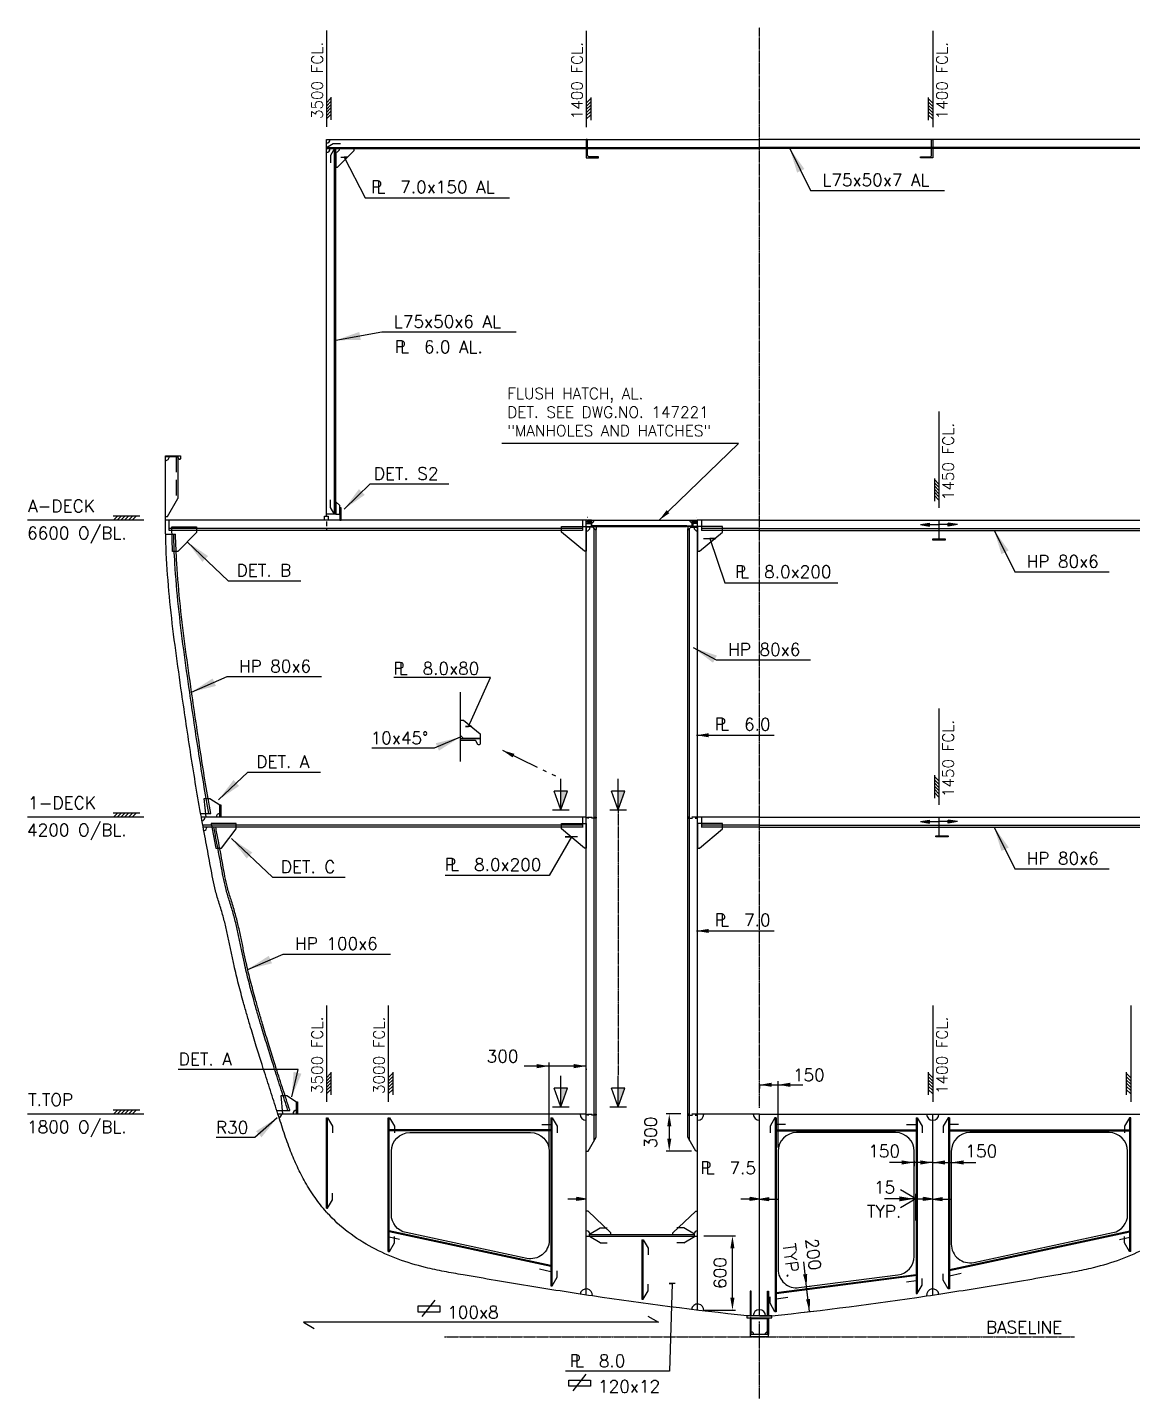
# Model space of a CAD drawing. Extents: x 53504 to 219407, y 25397 to 156081.
# Drawn here: x 168205 to 177136, y 116131 to 127214 of the extents above; entities that cross this region are included whole.
import ezdxf

# ---------------------------------------------------------------- set-up
doc = ezdxf.new("R2010")
doc.units = 0
doc.header["$LTSCALE"] = 250
for name, pattern in [('DASHED', [0.75, 0.5, -0.25]), ('PHANTOM', [2.1, 1.25, -0.2, 0.125, -0.2, 0.125, -0.2]), ('STP-035', [0.24, 0.15, -0.09])]:
    doc.linetypes.add(name, pattern=pattern)
doc.layers.get('0').update_dxf_attribs({"linetype": 'CONTINUOUS'})
doc.layers.get('DEFPOINTS').update_dxf_attribs({"linetype": 'CONTINUOUS'})
for name, color, linetype in [('S0CO1', 1, 'CONTINUOUS'), ('S0CO2', 2, 'CONTINUOUS'), ('S0CO5', 4, 'CONTINUOUS'), ('S0DA1', 1, 'DASHED'), ('S0DA2', 2, 'DASHED'), ('S0DIM', 2, 'CONTINUOUS'), ('S0PH1', 1, 'PHANTOM'), ('S0PH2', 2, 'PHANTOM'), ('S0TX2', 2, 'CONTINUOUS')]:
    doc.layers.add(name, color=color, linetype=linetype)
doc.styles.add('ROMANS', font='romans', dxfattribs={"height": 100})
doc.dimstyles.new('ORGINAL', dxfattribs={"dimscale": 100, "dimtxt": 1.8, "dimasz": 2, "dimexe": 0.5, "dimexo": 1, "dimgap": 0.5, "dimtad": 1, "dimdec": 0, "dimdsep": 46, "dimtxsty": 'ROMANS', "dimcen": 0, "dimclrd": 1, "dimclre": 1, "dimclrt": 2, "dimadec": 3, "dimazin": 2, "dimtfac": 1, "dimtdec": 0, "dimtmove": 0, "dimatfit": 3, "dimfxl": 1, "dimtvp": 100, "dimtolj": 1, "dimarcsym": 0})
doc.dimstyles.new('ROAR', dxfattribs={"dimscale": 0.4, "dimtxt": 150, "dimasz": 2.4, "dimexe": 100, "dimexo": 100, "dimgap": 400, "dimtad": 0, "dimdsep": 46, "dimtxsty": 'ROMANS', "dimblk1": 'PILB', "dimblk2": 'PILC', "dimsah": 1, "dimcen": 0, "dimclrd": 1, "dimclre": 1, "dimclrt": 2, "dimadec": 0, "dimazin": 0, "dimtfac": 1, "dimtmove": 2, "dimatfit": 3, "dimldrblk": 'PILB', "dimfxl": 100, "dimtvp": 100, "dimtolj": 1, "dimarcsym": 0})
doc.dimstyles.new('ROAR1', dxfattribs={"dimscale": 0.4, "dimtxt": 2, "dimasz": 2, "dimexe": 75, "dimexo": 75, "dimgap": 500, "dimtad": 0, "dimdsep": 46, "dimtxsty": 'ROMANS', "dimblk1": 'PILD', "dimblk2": 'PILC', "dimsah": 1, "dimcen": 0, "dimclrd": 1, "dimclre": 1, "dimclrt": 2, "dimadec": 0, "dimazin": 0, "dimtfac": 1, "dimtmove": 2, "dimatfit": 3, "dimldrblk": 'PILD', "dimfxl": 1, "dimtvp": 100, "dimtolj": 1, "dimarcsym": 0})
doc.dimstyles.get("Standard").update_dxf_attribs({"dimscale": 50, "dimtxt": 2, "dimasz": 2, "dimexe": 0.5, "dimexo": 1, "dimgap": 1, "dimtad": 1, "dimdsep": 46, "dimtxsty": 'ROMANS', "dimcen": 1.5, "dimclrd": 1, "dimclre": 1, "dimclrt": 2, "dimazin": 2, "dimtfac": 1, "dimtmove": 2, "dimatfit": 3, "dimfxl": 1, "dimtvp": 100, "dimtolj": 1, "dimarcsym": 0})

# ---------------------------------------------------------------- blocks, each defined once
blk = doc.blocks.new('ST10011')
at = {"layer": 'S0CO1'}
for p, q in [((4.24, 0.65), (-0.08, 0.65)), ((0, 0), (0.65, 0.65)), ((0.6, 0), (1.25, 0.65)), ((1.2, 0), (1.85, 0.65)), ((1.8, 0), (2.45, 0.65)), ((2.4, 0), (3.05, 0.65)), ((3, 0), (3.65, 0.65))]:
    blk.add_line(p, q, dxfattribs=at)
blk = doc.blocks.new('*X7')
at = {"color": 0}
for p, q in [((13410, 17177), (13450, 17217)), ((13439, 17177), (13479, 17217)), ((13467, 17177), (13507, 17217)), ((13495, 17177), (13535, 17217)), ((13523, 17177), (13563, 17217)), ((13552, 17177), (13592, 17217))]:
    blk.add_line(p, q, dxfattribs=at)
blk = doc.blocks.new('TYKK')
at = {"layer": 'S0CO1'}
for p, q in [((-2.04, 0.82), (2.04, 0.82)), ((-2.04, 0), (2.04, 0))]:
    blk.add_line(p, q, dxfattribs=at)
at = {"layer": 'S0CO1', "xscale": 0.0204, "yscale": 0.0204, "zscale": 0.0204}
blk.add_blockref('*X7', (-275.41, -350.41), dxfattribs=at)
blk = doc.blocks.new('LLL')
at = {"layer": 'S0PH2'}
for p, q in [((42, 113), (42, 431)), ((110, 301), (-27, 301)), ((42, 113), (-27, 301)), ((42, 113), (110, 301)), ((-44, 113), (127, 113))]:
    blk.add_line(p, q, dxfattribs=at)
blk.add_solid([(110, 301), (42, 113), (110, 301), (42, 301)], dxfattribs=at)
blk = doc.blocks.new('PLDIM2')
at = {"layer": 'S0TX2', "style": 'ROMANS'}
for s, p in [('P', (-19, 0)), ('L', (23, 0))]:
    blk.add_text(s, height=100, dxfattribs=at).set_placement(p)
blk.add_attdef('XX.X', (168, -1), '', height=100, dxfattribs=at)
blk = doc.blocks.new('*D153')
at = {"layer": 'DEFPOINTS', "color": 0, "transparency": 16777216}
for p in [(173536, 118431), (173392, 118131), (173621, 118131)]:
    blk.add_point(p, dxfattribs=at)
at = {"layer": 'S0CO1', "color": 1, "lineweight": -2, "transparency": 16777216}
for p, q in [((173486, 118431), (173367, 118431)), ((173392, 118331), (173392, 118231)), ((173571, 118131), (173367, 118131))]:
    blk.add_line(p, q, dxfattribs=at)
at = {"layer": 'S0CO1', "color": 1, "transparency": 16777216}
for points in [[(173376, 118331), (173409, 118331), (173392, 118431)], [(173376, 118231), (173409, 118231), (173392, 118131)]]:
    blk.add_solid(points, dxfattribs=at)
at = {"layer": 'S0CO1', "color": 2, "transparency": 16777216, "insert": (173242, 118281), "char_height": 100, "attachment_point": 5, "rotation": 90, "style": 'ROMANS'}
blk.add_mtext('\\A1;300', dxfattribs=at)
blk = doc.blocks.new('FLST-2')
at = {"layer": 'S0TX2', "color": 1}
for p, q in [((-256, 101), (-256, 151)), ((-256, 151), (-81, 151)), ((-222, 65), (-117, 198)), ((-81, 151), (-81, 101)), ((-81, 101), (-256, 101))]:
    blk.add_line(p, q, dxfattribs=at)
at = {"layer": 'S0TX2', "style": 'ROMANS'}
blk.add_attdef('FL.ST', (-20, 50), '', height=100, dxfattribs=at)
blk = doc.blocks.new('ST10005')
at = {"color": 1}
for p, q in [((0, 0), (2, 0.32)), ((0, 0), (2, -0.32)), ((0, 0), (4, 0)), ((2, 0.32), (2, -0.32))]:
    blk.add_line(p, q, dxfattribs=at)
blk.add_solid([(0, 0), (2, 0.32), (0, 0), (2, -0.32)], dxfattribs=at)
blk = doc.blocks.new('HP120')
at = {"color": 0}
blk.add_lwpolyline([(0, 7), (120, 7), (120, -16, -0.767327), (109, -19), (100, -3, 0.267949), (94, 0), (0, 0)], format="xyb", close=True, dxfattribs=at)
blk = doc.blocks.new('PILD')
at = {"color": 1, "linetype": 'ByBlock'}
blk.add_line((0, 0), (250, 0), dxfattribs=at)
blk.add_solid([(125, 21), (125, -21), (0, 0)], dxfattribs=at)
blk = doc.blocks.new('PILC')
at = {"color": 1, "linetype": 'ByBlock'}
blk.add_line((0, 0), (-250, 0), dxfattribs=at)
blk.add_solid([(-125, 21), (-125, -21), (0, 0)], dxfattribs=at)
blk = doc.blocks.new('*D146')
at = {"layer": 'DEFPOINTS', "color": 0, "transparency": 16777216}
for p in [(172721, 118825), (172421, 118818), (172421, 118131)]:
    blk.add_point(p, dxfattribs=at)
at = {"layer": 'S0DIM', "color": 1, "lineweight": -2, "transparency": 16777216}
for p, q in [((172421, 118161), (172421, 118848)), ((172421, 118818), (172420, 118818)), ((172721, 118818), (172421, 118818)), ((172721, 118795), (172721, 118788)), ((172722, 118818), (172723, 118818))]:
    blk.add_line(p, q, dxfattribs=at)
at = {"layer": 'S0DIM', "color": 1, "lineweight": -2, "transparency": 16777216, "xscale": 0.8, "yscale": 0.8, "zscale": 0.8}
blk.add_blockref('PILC', (172421, 118818), dxfattribs=at)
at = {"layer": 'S0DIM', "color": 1, "lineweight": -2, "transparency": 16777216, "xscale": 0.8, "yscale": 0.8, "zscale": 0.8, "rotation": 180}
blk.add_blockref('PILD', (172721, 118818), dxfattribs=at)
at = {"layer": 'S0DIM', "color": 2, "transparency": 16777216, "insert": (172045, 118898), "char_height": 100, "attachment_point": 5, "style": 'ROMANS'}
blk.add_mtext('\\A1;300', dxfattribs=at)
blk = doc.blocks.new('*D147')
at = {"layer": 'DEFPOINTS', "color": 0, "transparency": 16777216}
for p in [(174121, 118696), (174271, 118667), (174271, 118131)]:
    blk.add_point(p, dxfattribs=at)
at = {"layer": 'S0DIM', "color": 1, "lineweight": -2, "transparency": 16777216}
for p, q in [((174121, 118667), (174120, 118667)), ((174121, 118667), (174271, 118667)), ((174121, 118666), (174121, 118637)), ((174271, 118161), (174271, 118697)), ((174272, 118667), (174273, 118667))]:
    blk.add_line(p, q, dxfattribs=at)
at = {"layer": 'S0DIM', "color": 1, "lineweight": -2, "transparency": 16777216, "xscale": 0.8, "yscale": 0.8, "zscale": 0.8}
blk.add_blockref('PILD', (174121, 118667), dxfattribs=at)
at = {"layer": 'S0DIM', "color": 1, "lineweight": -2, "transparency": 16777216, "xscale": 0.8, "yscale": 0.8, "zscale": 0.8, "rotation": 180}
blk.add_blockref('PILC', (174271, 118667), dxfattribs=at)
at = {"layer": 'S0DIM', "color": 2, "transparency": 16777216, "insert": (174520, 118746), "char_height": 100, "attachment_point": 5, "style": 'ROMANS'}
blk.add_mtext('\\A1;150', dxfattribs=at)
blk = doc.blocks.new('pil')
at = {"layer": 'S0CO1', "yscale": 37.5, "zscale": 37.5, "rotation": 180}
for p, xscale in [((-150, 0), -37.5), ((150, 0), 37.5)]:
    blk.add_blockref('ST10005', p, dxfattribs=dict(at, xscale=xscale))
blk = doc.blocks.new('snip')
at = {"color": 0, "linetype": 'ByBlock'}
for p, q in [((-75, -151), (-75, -221)), ((75, -151), (75, -221))]:
    blk.add_line(p, q, dxfattribs=at)
blk.add_lwpolyline([(75, -151), (13, -43), (-12, -43), (-75, -151)], dxfattribs=at)
blk = doc.blocks.new('*D148')
at = {"layer": 'DEFPOINTS', "color": 0, "transparency": 16777216}
for p in [(173621, 117445), (173903, 117445), (173621, 116845)]:
    blk.add_point(p, dxfattribs=at)
at = {"layer": 'S0CO1', "color": 1, "lineweight": -2, "transparency": 16777216}
for p, q in [((173671, 117445), (173928, 117445)), ((173903, 116945), (173903, 117345)), ((173671, 116845), (173928, 116845))]:
    blk.add_line(p, q, dxfattribs=at)
at = {"layer": 'S0CO1', "color": 1, "transparency": 16777216}
for points in [[(173886, 117345), (173919, 117345), (173903, 117445)], [(173886, 116945), (173919, 116945), (173903, 116845)]]:
    blk.add_solid(points, dxfattribs=at)
at = {"layer": 'S0CO1', "color": 2, "transparency": 16777216, "insert": (173803, 117145), "char_height": 100, "attachment_point": 5, "rotation": 90, "style": 'ROMANS'}
blk.add_mtext('\\A1;600', dxfattribs=at)
blk = doc.blocks.new('*D149')
at = {"layer": 'DEFPOINTS', "color": 0, "transparency": 16777216}
for p in [(175371, 118081), (175371, 118039), (175521, 118009)]:
    blk.add_point(p, dxfattribs=at)
at = {"layer": 'S0DIM', "color": 1, "lineweight": -2, "transparency": 16777216}
for p, q in [((175371, 118051), (175371, 118009)), ((175521, 118039), (175521, 118069)), ((175371, 118039), (175370, 118039)), ((175521, 118039), (175371, 118039)), ((175522, 118039), (175523, 118039))]:
    blk.add_line(p, q, dxfattribs=at)
at = {"layer": 'S0DIM', "color": 1, "lineweight": -2, "transparency": 16777216, "xscale": 0.8, "yscale": 0.8, "zscale": 0.8}
blk.add_blockref('PILC', (175371, 118039), dxfattribs=at)
at = {"layer": 'S0DIM', "color": 1, "lineweight": -2, "transparency": 16777216, "xscale": 0.8, "yscale": 0.8, "zscale": 0.8, "rotation": 180}
blk.add_blockref('PILD', (175521, 118039), dxfattribs=at)
at = {"layer": 'S0DIM', "color": 2, "transparency": 16777216, "insert": (175129, 118131), "char_height": 100, "attachment_point": 5, "style": 'ROMANS'}
blk.add_mtext('\\A1;150', dxfattribs=at)
blk = doc.blocks.new('PILB')
at = {"color": 1}
for q in [(130, 75), (130, -75)]:
    blk.add_line((0, 0), q, dxfattribs=at)
at = {"color": 1, "linetype": 'ByBlock'}
blk.add_line((0, 0), (250, 0), dxfattribs=at)
blk = doc.blocks.new('*D150')
at = {"layer": 'DEFPOINTS', "color": 0, "transparency": 16777216}
for p in [(175371, 117745), (175371, 117530), (175386, 117530)]:
    blk.add_point(p, dxfattribs=at)
at = {"layer": 'S0DIM', "color": 1, "lineweight": -2, "transparency": 16777216}
for p, q in [((175370, 117745), (175370, 117745)), ((175371, 117570), (175371, 117785)), ((175386, 117745), (175371, 117745)), ((175386, 117570), (175386, 117785)), ((175387, 117745), (175388, 117745))]:
    blk.add_line(p, q, dxfattribs=at)
at = {"layer": 'S0DIM', "color": 1, "lineweight": -2, "transparency": 16777216, "xscale": 0.9600000000000001, "yscale": 0.9600000000000001, "zscale": 0.9600000000000001}
blk.add_blockref('PILC', (175371, 117745), dxfattribs=at)
at = {"layer": 'S0DIM', "color": 1, "lineweight": -2, "transparency": 16777216, "xscale": 0.9600000000000001, "yscale": 0.9600000000000001, "zscale": 0.9600000000000001, "rotation": 180}
blk.add_blockref('PILB', (175386, 117745), dxfattribs=at)
at = {"layer": 'S0DIM', "color": 2, "transparency": 16777216, "insert": (175132, 117839), "char_height": 100, "attachment_point": 5, "style": 'ROMANS'}
blk.add_mtext('\\A1;15', dxfattribs=at)
blk = doc.blocks.new('*D151')
at = {"layer": 'DEFPOINTS', "color": 0, "transparency": 16777216}
for p in [(175671, 118081), (175521, 118009), (175671, 118039)]:
    blk.add_point(p, dxfattribs=at)
at = {"layer": 'S0DIM', "color": 1, "lineweight": -2, "transparency": 16777216}
for p, q in [((175521, 118039), (175521, 118069)), ((175671, 118051), (175671, 118009)), ((175521, 118039), (175520, 118039)), ((175521, 118039), (175671, 118039)), ((175672, 118039), (175673, 118039))]:
    blk.add_line(p, q, dxfattribs=at)
at = {"layer": 'S0DIM', "color": 1, "lineweight": -2, "transparency": 16777216, "xscale": 0.8, "yscale": 0.8, "zscale": 0.8}
blk.add_blockref('PILD', (175521, 118039), dxfattribs=at)
at = {"layer": 'S0DIM', "color": 1, "lineweight": -2, "transparency": 16777216, "xscale": 0.8, "yscale": 0.8, "zscale": 0.8, "rotation": 180}
blk.add_blockref('PILC', (175671, 118039), dxfattribs=at)
at = {"layer": 'S0DIM', "color": 2, "transparency": 16777216, "insert": (175914, 118131), "char_height": 100, "attachment_point": 5, "style": 'ROMANS'}
blk.add_mtext('\\A1;150', dxfattribs=at)
blk = doc.blocks.new('*D152')
at = {"layer": 'DEFPOINTS', "color": 0, "transparency": 16777216}
for p in [(174431, 117028), (174502, 117036), (174455, 116826)]:
    blk.add_point(p, dxfattribs=at)
at = {"layer": 'S0DIM', "color": 1, "lineweight": -2, "transparency": 16777216}
for p, q in [((174461, 117031), (174532, 117040)), ((174502, 117037), (174502, 117038)), ((174526, 116835), (174502, 117036)), ((174485, 116830), (174556, 116838)), ((174526, 116834), (174526, 116833))]:
    blk.add_line(p, q, dxfattribs=at)
at = {"layer": 'S0DIM', "color": 1, "lineweight": -2, "transparency": 16777216, "xscale": 0.8, "yscale": 0.8, "zscale": 0.8}
for name, p, rotation in [('PILC', (174502, 117036), 276.7494798006376), ('PILD', (174526, 116835), 96.74947980063762)]:
    blk.add_blockref(name, p, dxfattribs=dict(at, rotation=rotation))
at = {"layer": 'S0DIM', "color": 2, "transparency": 16777216, "insert": (174557, 117297), "char_height": 100, "attachment_point": 5, "rotation": 276.7495, "style": 'ROMANS'}
blk.add_mtext('\\A1;200', dxfattribs=at)
blk = doc.blocks.new('KJØL')
at = {"layer": 'S0CO1'}
blk.add_line((-65, -20), (65, -20), dxfattribs=at)
for points in [[(-75, 0), (-65, 0), (-65, 200), (-75, 200)], [(75, 0), (65, 0), (65, 200), (75, 200)]]:
    blk.add_lwpolyline(points, close=True, dxfattribs=at)
for centre, start, end in [((-65, -150), 0, 90), ((65, -150), 90, 180)]:
    blk.add_arc(centre, 20, start, end, dxfattribs=at)
at = {"layer": 'S0CO2'}
for points in [[(-100, -15), (100, -15), (100, 0), (-100, 0)], [(-75, -150), (-65, -150), (-65, -15), (-75, -15)], [(75, -150), (65, -150), (65, -15), (75, -15)], [(-75, -165), (75, -165), (75, -150), (-75, -150)]]:
    blk.add_lwpolyline(points, close=True, dxfattribs=at)

msp = doc.modelspace()

# ---------------------------------------------------------------- hatches: boundary and pattern name
at = {"layer": 'S0CO1'}
h = msp.add_hatch(dxfattribs=at)
h.set_pattern_fill('ANSI37', color=0, scale=2.666664, style=0)
h.set_pattern_definition([(45, (169254.806, 120212.067), (-5.986831, 5.986831), []), (135, (169254.806, 120212.067), (-5.986831, -5.986831), [])])
h.paths.add_polyline_path([(172761.426, 123215.517), (172761.426, 123230.517), (172731.426, 123230.517), (172731.426, 123215.517)])
h = msp.add_hatch(dxfattribs=at)
h.set_pattern_fill('ANSI37', color=0, scale=2.666664, style=0)
h.set_pattern_definition([(135, (177088.046, 120212.067), (5.986831, 5.986831), []), (45, (177088.046, 120212.067), (5.986831, -5.986831), [])])
h.paths.add_polyline_path([(173581.426, 123215.517), (173581.426, 123230.517), (173611.426, 123230.517), (173611.426, 123215.517)])

# ---------------------------------------------------------------- linework, layer by layer
at = {"layer": 'S0CO1', "color": 0}
for p, q in [((170621.426, 126244.607), (174121.426, 126244.607)), ((170621.426, 126234.607), (174121.426, 126234.607)), ((170686.426, 123280.517), (170686.426, 126234.607)), ((170696.426, 123280.517), (170696.426, 126234.607)), ((177621.426, 126244.607), (174121.426, 126244.607)), ((177621.426, 126234.607), (174121.426, 126234.607)), ((169421.425, 123743.517), (169421.425, 123407.741)), ((170696.426, 123280.517), (170621.426, 123280.517)), ((169352.005, 123147.547), (169351.425, 123230.517)), ((172691.426, 123162.547), (169351.9, 123162.547)), ((172691.426, 123147.547), (169352.005, 123147.547)), ((172691.426, 123230.517), (172691.426, 123147.547)), ((172786.425, 118217.117), (172786.425, 123162.608)), ((172801.425, 118243.098), (172801.425, 123159.96)), ((173533.759, 123185.517), (172811.426, 123185.517)), ((172811.426, 123180.517), (173531.426, 123180.517)), ((173541.426, 118243.098), (173541.426, 123159.96)), ((173556.426, 118217.117), (173556.426, 123162.608)), ((173651.426, 123230.517), (173651.426, 123147.547)), ((174121.426, 123162.547), (173651.426, 123162.547)), ((174121.426, 123147.547), (173651.426, 123147.547)), ((174121.426, 123162.547), (178890.951, 123162.547)), ((174121.426, 123147.547), (178890.847, 123147.547)), ((169322.515, 123117.547), (169402.531, 123117.547)), ((169605.404, 120860.517), (169686.691, 120860.517)), ((172691.426, 120830.517), (172691.426, 120747.547)), ((173651.426, 120830.517), (173651.426, 120747.547)), ((172691.426, 120765.517), (169622.707, 120765.517)), ((172691.426, 120750.517), (169625.477, 120750.517)), ((174121.426, 120765.517), (173651.426, 120765.517)), ((174121.426, 120750.517), (173651.426, 120750.517)), ((174121.426, 120765.517), (178620.144, 120765.517)), ((174121.426, 120750.517), (178617.375, 120750.517)), ((170220.672, 118460.517), (170325.712, 118460.517)), ((170621.426, 117668.505), (170621.426, 118400.517)), ((170629.426, 117668.505), (170629.426, 118400.517)), ((171121.426, 117319.362), (171121.426, 118400.517)), ((171129.426, 117319.362), (171129.426, 118400.517)), ((172436.426, 118400.517), (172436.426, 117041.791)), ((172444.426, 118400.517), (172444.426, 117041.791)), ((174248.426, 118400.517), (174248.426, 116832.409)), ((174256.426, 118400.517), (174256.426, 116832.409)), ((175386.426, 118400.517), (175386.426, 116978.574)), ((175394.426, 118400.517), (175394.426, 116978.574)), ((175648.426, 118400.517), (175648.426, 117018.196)), ((175656.426, 118400.517), (175656.426, 117018.196)), ((177113.426, 117319.362), (177113.426, 118400.517)), ((177121.426, 117319.362), (177121.426, 118400.517)), ((172436.426, 118303.517), (171129.426, 118303.517)), ((172436.426, 118295.517), (171129.426, 118295.517)), ((174256.426, 118303.517), (175386.426, 118303.517)), ((174256.426, 118295.517), (175386.426, 118295.517)), ((175656.426, 118303.517), (177113.426, 118303.517)), ((175656.426, 118295.517), (177113.426, 118295.517)), ((172736.426, 118130.515), (172801.425, 118243.098)), ((173606.426, 118130.515), (173541.426, 118243.098)), ((172721.426, 118130.515), (172736.426, 118130.515)), ((173621.426, 118130.515), (173606.426, 118130.515)), ((172436.426, 117206.455), (171129.426, 117485.759)), ((172436.426, 117198.274), (171129.426, 117477.578)), ((171213.2, 117416.728), (171129.426, 117434.63)), ((172721.426, 117444.667), (173621.426, 117444.667)), ((172746.426, 117456.667), (173596.426, 117456.667)), ((173171.426, 117414.667), (173171.426, 116932.767)), ((173179.426, 117414.667), (173179.426, 116932.767)), ((175656.426, 117174.4), (177113.426, 117485.759)), ((175656.426, 117166.22), (177113.426, 117477.578)), ((177029.651, 117416.728), (177113.426, 117434.63)), ((172436.426, 117155.326), (172342.331, 117175.434)), ((174256.426, 116988.22), (175386.426, 117134.156)), ((174256.426, 116980.153), (175394.426, 117127.123)), ((175309.182, 117073.765), (175386.426, 117083.741)), ((175656.426, 117123.271), (175750.521, 117143.379)), ((174256.426, 116937.804), (174351.124, 116950.034))]:
    msp.add_line(p, q, dxfattribs=at)
for points in [[(170621.426, 126234.607), (170621.426, 126244.607), (170675.852, 126276.03), (170736.23, 126276.03)], [(170696.426, 126234.607), (170686.426, 126234.607), (170655.003, 126180.181), (170655.003, 126119.803)], [(169321.425, 123260.517), (169336.425, 123260.517), (169421.425, 123407.741)], [(170696.426, 123280.517), (170686.426, 123280.517), (170655.003, 123334.943), (170655.003, 123395.321)], [(170621.426, 118400.517), (170631.426, 118400.517), (170671.426, 118331.235), (170671.426, 118278.7)], [(171121.426, 118400.517), (171131.426, 118400.517), (171171.426, 118331.235), (171171.426, 118278.7)], [(172436.426, 118400.517), (172446.426, 118400.517), (172486.426, 118331.235), (172486.426, 118278.7)], [(174256.426, 118400.517), (174246.426, 118400.517), (174206.426, 118331.235), (174206.426, 118278.7)], [(175386.426, 118400.517), (175396.426, 118400.517), (175436.426, 118331.235), (175436.426, 118278.7)], [(175656.426, 118400.517), (175646.426, 118400.517), (175606.426, 118331.235), (175606.426, 118278.7)], [(177121.426, 118400.517), (177111.426, 118400.517), (177071.426, 118331.235), (177071.426, 118278.7)], [(172362.632, 118345.517), (172436.426, 118345.517), (172436.426, 118305.517)], [(174330.865, 118345.517), (174256.426, 118345.517), (174256.426, 118305.517)], [(175308.546, 118345.517), (175386.426, 118345.517), (175386.426, 118305.517)], [(175730.22, 118345.517), (175656.426, 118345.517), (175656.426, 118305.517)], [(170621.426, 117668.505), (170631.426, 117668.505), (170671.426, 117737.787), (170671.426, 117790.321)], [(172921.065, 117456.667), (172921.065, 117471.667), (172736.426, 117644.667), (172721.426, 117644.667)], [(173421.786, 117456.667), (173421.786, 117471.667), (173606.426, 117644.667), (173621.426, 117644.667)], [(171121.426, 117319.362), (171131.426, 117319.362), (171171.426, 117388.644), (171171.426, 117441.178)], [(173171.426, 117414.667), (173181.426, 117414.667), (173221.426, 117345.385), (173221.426, 117292.851)], [(177121.426, 117319.362), (177111.426, 117319.362), (177071.426, 117388.644), (177071.426, 117441.178)], [(172436.426, 117041.791), (172446.426, 117041.791), (172486.426, 117111.073), (172486.426, 117163.607)], [(173171.426, 116932.767), (173181.426, 116932.767), (173221.426, 117002.049), (173221.426, 117054.583)], [(175386.426, 116978.574), (175396.426, 116978.574), (175436.426, 117047.856), (175436.426, 117100.39)], [(175656.426, 117018.196), (175646.426, 117018.196), (175606.426, 117087.478), (175606.426, 117140.012)], [(174256.426, 116832.409), (174246.426, 116832.409), (174206.426, 116901.691), (174206.426, 116954.226)]]:
    msp.add_lwpolyline(points, dxfattribs=at)
for points in [[(170696.426, 126204.607), (170696.426, 126084.607), (170711.426, 126084.607), (170846.426, 126219.607), (170846.426, 126234.607), (170726.426, 126234.607, -0.414213562)], [(172240.079, 117263.753), (171265.079, 117472.109, -0.353811265), (171146.426, 117618.797), (171146.426, 118130.517, -0.414213562), (171296.426, 118280.517), (172271.426, 118280.517, -0.414213562), (172421.426, 118130.517), (172421.426, 117410.441, -0.477310798)], [(175371.426, 118130.517, 0.414213562), (175221.426, 118280.517), (174421.426, 118280.517, 0.414213562), (174271.426, 118130.517), (174271.426, 117175.899, 0.45235211), (174440.638, 117027.135), (175240.638, 117130.453, 0.377076527), (175371.426, 117279.217)], [(175852.773, 117231.698), (176977.773, 117472.109, 0.353811265), (177096.426, 117618.797), (177096.426, 118130.517, 0.414213562), (176946.426, 118280.517), (175821.426, 118280.517, 0.414213562), (175671.426, 118130.517), (175671.426, 117378.386, 0.477310798)]]:
    msp.add_lwpolyline(points, format="xyb", close=True, dxfattribs=at)
for points in [[(170696.426, 123380.517), (170696.426, 123280.517), (170729.426, 123280.517), (170729.426, 123349.154)], [(169422.151, 122977.547), (169377.104, 122977.547), (169371.653, 123177.547), (169571.655, 123177.547), (169571.655, 123132.547), (169422.151, 122977.547)], [(172706.426, 122980.517), (172521.43, 123135.517), (172521.43, 123180.517), (172721.426, 123180.517), (172721.426, 122980.517), (172706.426, 122980.517)], [(172731.426, 123215.517), (172761.426, 123215.517), (172761.426, 123230.517), (172731.426, 123230.517)], [(173611.426, 123215.517), (173581.426, 123215.517), (173581.426, 123230.517), (173611.426, 123230.517)], [(173636.426, 122980.517), (173821.421, 123135.517), (173821.421, 123180.517), (173621.426, 123180.517), (173621.426, 122980.517), (173636.426, 122980.517)], [(171704.029, 121613.978), (171729.029, 121613.978), (171864.029, 121503.978), (171864.029, 121466.478), (171729.029, 121466.478), (171704.029, 121491.478)], [(169760.822, 120830.517), (169760.822, 120930.517), (169768.822, 120930.517), (169768.822, 120830.517)], [(169774.494, 120580.517), (169891.121, 120735.517), (169891.121, 120780.517), (169691.121, 120780.517), (169728.707, 120580.517), (169774.494, 120580.517)], [(172706.426, 120580.517), (172521.43, 120735.517), (172521.43, 120780.517), (172721.426, 120780.517), (172721.426, 120580.517), (172706.426, 120580.517)], [(173636.426, 120580.517), (173821.421, 120735.517), (173821.421, 120780.517), (173621.426, 120780.517), (173621.426, 120580.517), (173636.426, 120580.517)], [(170380.318, 118430.517), (170380.318, 118530.517), (170388.318, 118530.517), (170388.318, 118430.517)]]:
    msp.add_lwpolyline(points, close=True, dxfattribs=at)
at = {"layer": 'S0CO1', "color": 0, "flags": 128}
for points in [[(169671.449, 120860.517, -0.006499832), (169591.442, 121339.676, -0.002238), (169516.896, 121839.812, -0.002147004), (169468.257, 122186.968, -0.007603009), (169426.562, 122533.597), (169426.562, 122533.597, -0.010332999), (169397.386, 122880.757), (169397.386, 122880.757, -0.010787416), (169387.528, 123117.547)], [(169686.691, 120860.517, -0.00653606), (169606.268, 121341.954, -0.002238), (169531.742, 121841.957, -0.002147005), (169483.121, 122188.985, -0.007603011), (169441.48, 122535.162), (169441.48, 122535.162, -0.010333), (169412.356, 122881.704), (169412.356, 122881.704, -0.010773698), (169402.531, 123117.547)], [(170309.957, 118460.517, 0.001124676), (170256.443, 118625.875, -0.00258337), (170202.517, 118794.159), (170192.834, 118825.032), (170183.191, 118855.879), (170136.327, 119005.733, -0.003394), (170090.799, 119154.794, -0.002699), (170061.896, 119253.766, -0.002111), (170033.892, 119353.211, -0.004135), (169994.165, 119501.354, -0.008987), (169958.724, 119648.883, -0.005015), (169937.937, 119747.493, 0.001955), (169917.275, 119848.553, 0.005464), (169894.858, 119950.454, 0.012449), (169868.217, 120053.781, 0.008857), (169836.255, 120158.979, -0.014897), (169807.818, 120256.802, -0.015935), (169787.157, 120348.656, -0.002096), (169768.954, 120445.818, 0.001797), (169731.503, 120646.403, -0.001136734), (169711.925, 120750.517)], [(170325.712, 118460.517, -0.00000493), (170325.53, 118461.081, 0.001152), (170270.704, 118630.526, -0.002583258), (170216.827, 118798.656), (170207.147, 118829.521), (170197.508, 118860.354), (170150.644, 119010.21, -0.003394), (170105.174, 119159.078, -0.002699), (170076.317, 119257.893, -0.002111), (170048.348, 119357.216, -0.004135), (170008.684, 119505.119, -0.008987), (169973.37, 119652.124, -0.005015), (169952.645, 119750.44, 0.001955), (169931.959, 119851.615, 0.005464), (169909.471, 119953.837, 0.012449), (169882.644, 120057.886, 0.008857), (169850.528, 120163.593, -0.014897), (169822.34, 120260.558, -0.015935), (169801.889, 120351.48, -0.002096), (169783.709, 120448.519, 0.001797), (169746.239, 120649.209, -0.001106824), (169727.181, 120750.517)]]:
    msp.add_lwpolyline(points, format="xyb", dxfattribs=at)
at = {"layer": 'S0CO1', "color": 0}
for points in [[(169650.821, 120830.517), (169634.985, 120980.517), (169680.659, 120980.517), (169760.822, 120930.517), (169760.822, 120860.517, 0.414213562), (169730.822, 120830.517)], [(170270.316, 118430.517), (170255.433, 118580.517), (170302.745, 118580.517), (170380.318, 118530.517), (170380.318, 118460.517, 0.414213562), (170350.318, 118430.517)]]:
    msp.add_lwpolyline(points, format="xyb", dxfattribs=at)
for centre, radius, start, end in [((170621.426, 126309.607), 30, 270.0000825, 0), ((170621.426, 126234.607), 30, 270.0000825, 0), ((169321.425, 123743.517), 30, 269.9999407, 0.000006), ((172721.426, 123173.517), 30, 270, 0), ((172766.283, 123230.692), 18.641, 270.437748, 359.4631394), ((173576.568, 123230.692), 18.641, 180.5368606, 269.562252), ((173621.426, 123173.517), 30, 180, 270), ((169610.821, 120830.517), 30, 280.3388199, 0), ((169625.477, 120750.517), 30, 280.3388199, 0), ((170230.316, 118430.517), 30, 287.8324078, 0.0002293), ((172721.426, 118430.517), 50, 180, 270), ((173621.426, 118430.517), 50, 270, 0), ((174121.426, 118430.517), 50, 180, 270), ((175521.426, 118430.517), 50, 180, 0), ((172721.426, 117456.667), 30, 0, 90), ((173621.426, 117456.667), 30, 90, 180), ((172721.426, 116967.523), 50, 351.4835378, 171.3632005), ((175521.426, 116967.523), 50, 8.6393403, 188.55466), ((173621.426, 116844.667), 50, 353.1638093, 172.9012642), ((174120.426, 116798.586), 50, 0.0000091, 179.9999905)]:
    msp.add_arc(centre, radius, start, end, dxfattribs=at)
at = {"layer": 'S0CO2', "color": 0}
for points in [[(172721.426, 126309.607), (172721.426, 126159.607), (172821.426, 126159.607), (172821.426, 126164.607, 0.414213562), (172816.426, 126169.607), (172741.426, 126169.607, -0.414213562), (172731.426, 126179.607), (172731.426, 126304.607, 0.414213562), (172726.426, 126309.607)], [(175521.426, 126309.607), (175521.426, 126159.607), (175421.426, 126159.607), (175421.426, 126164.607, -0.414213562), (175426.426, 126169.607), (175501.426, 126169.607, 0.414213562), (175511.426, 126179.607), (175511.426, 126304.607, -0.414213562), (175516.426, 126309.607)], [(172721.426, 123180.517), (172801.426, 123180.517), (172801.426, 123160.017, -0.767326988), (172790.23, 123157.017), (172780.703, 123171.017, 0.267949192), (172776.373, 123173.517), (172721.426, 123173.517)], [(173621.426, 123180.517), (173541.426, 123180.517), (173541.426, 123160.017, 0.767326988), (173552.622, 123157.017), (173562.148, 123171.017, -0.267949192), (173566.478, 123173.517), (173621.426, 123173.517)]]:
    msp.add_lwpolyline(points, format="xyb", close=True, dxfattribs=at)
for points in [[(170636.428, 123230.517), (170606.428, 123230.517), (170606.428, 123263.517), (170636.428, 123263.517)], [(175621.426, 123070.517), (175521.426, 123070.517), (175521.426, 123080.517), (175621.426, 123080.517)], [(175646.426, 120670.517), (175546.426, 120670.517), (175546.426, 120680.517), (175646.426, 120680.517)]]:
    msp.add_lwpolyline(points, close=True, dxfattribs=at)
at = {"layer": 'S0CO2', "color": 0, "linetype": 'ByBlock'}
for points in [[(172721.426, 123205.517), (172760.007, 123205.517), (172760.007, 123215.517), (172721.426, 123215.517)], [(173621.426, 123205.517), (173582.844, 123205.517), (173582.844, 123215.517), (173621.426, 123215.517)]]:
    msp.add_lwpolyline(points, dxfattribs=at)
for points in [[(172761.426, 123180.517), (172811.426, 123180.517), (172811.426, 123183.184, 0.414213562), (172809.092, 123185.517), (172766.426, 123185.517), (172766.426, 123228.184, 0.414213562), (172764.092, 123230.517), (172761.426, 123230.517)], [(173581.426, 123180.517), (173531.426, 123180.517), (173531.426, 123183.184, -0.414213562), (173533.759, 123185.517), (173576.426, 123185.517), (173576.426, 123228.184, -0.414213562), (173578.759, 123230.517), (173581.426, 123230.517)]]:
    msp.add_lwpolyline(points, format="xyb", close=True, dxfattribs=at)
at = {"layer": 'S0CO2', "color": 0}
msp.add_lwpolyline([(171864.029, 121424.129, -0.773343747), (171845.367, 121418.977), (171829.49, 121446.478, 0.267949192), (171820.83, 121451.478), (171704.029, 121451.478), (171704.029, 121466.478), (171864.029, 121466.478), (171864.029, 121423.827)], format="xyb", dxfattribs=at)
at = {"layer": 'S0CO5', "color": 0}
for p, q in [((170621.425, 126309.607), (174121.426, 126309.607)), ((170621.428, 123263.517), (170621.425, 126309.607)), ((177621.427, 126309.607), (174121.426, 126309.607)), ((172726.426, 123230.517), (169321.425, 123230.517)), ((172721.426, 116967.523), (172721.426, 123230.517)), ((172728.426, 123230.517), (173614.426, 123230.517)), ((174121.426, 123230.517), (173616.426, 123230.517)), ((173621.426, 116844.667), (173621.426, 123230.517)), ((174121.426, 123230.517), (178921.426, 123230.517)), ((175571.426, 123230.517), (175571.426, 123080.517)), ((171704.029, 121280.677), (171704.029, 121840.33)), ((172721.426, 120830.517), (169610.821, 120830.517)), ((174121.426, 120830.517), (173621.426, 120830.517)), ((174121.426, 120830.517), (178632.031, 120830.517)), ((175571.426, 120830.517), (175571.426, 120680.517)), ((172721.426, 118430.517), (170230.316, 118430.517)), ((174121.426, 118430.517), (173621.426, 118430.517)), ((174121.426, 116798.586), (174121.426, 118430.517)), ((174121.426, 118430.517), (178012.536, 118430.517)), ((175521.426, 116967.523), (175521.426, 118430.517))]:
    msp.add_line(p, q, dxfattribs=at)
at = {"layer": 'S0CO5', "color": 0, "flags": 128}
for points in [[(174122.426, 116798.586), (174021.426, 116798.586, -0.010083), (172771.426, 116960.002, -0.00374), (172248.041, 117042.358, -0.001831), (171725.604, 117130.517, -0.003184), (171572.987, 117157.846, -0.014419), (171421.426, 117190.53, -0.027447), (171201.529, 117257.617, -0.035136), (170991.725, 117351.622, -0.038969), (170798.203, 117475.494, -0.046672), (170628.61, 117630.517, -0.002289), (170621.426, 117638.505, -0.029808), (170529.489, 117754.955, -0.023455), (170450.451, 117880.517, -0.019517), (170387.108, 118003.421, -0.016047), (170332.658, 118130.517, -0.014193), (170279.159, 118279.723, -0.001314), (170230.316, 118430.517, 0.001152), (170175.632, 118599.522, -0.002584), (170121.426, 118768.681), (170111.73, 118799.594), (170102.063, 118830.517), (170055.202, 118980.362, -0.003394), (170009.34, 119130.517, -0.002699), (169980.177, 119230.379, -0.002111), (169951.978, 119330.517, -0.004135), (169911.886, 119480.016, -0.008987), (169875.732, 119630.517, -0.005015), (169854.593, 119730.796, 0.001955), (169834.065, 119831.201, 0.005464), (169812.047, 119931.285, 0.012449), (169786.462, 120030.517, 0.008857), (169755.376, 120132.833, -0.014897), (169725.526, 120235.517, -0.015935), (169703.677, 120332.654, -0.002096), (169685.343, 120430.517, 0.001797), (169648.004, 120630.502, -0.002175), (169610.821, 120830.517, -0.00675), (169527.196, 121329.806, -0.002238), (169452.564, 121830.517, -0.002147), (169403.848, 122178.225, -0.007603), (169361.916, 122526.816, -0.010333), (169332.516, 122876.653, -0.015795), (169321.425, 123227.547), (169321.425, 123750.517)], [(174120.426, 116798.586), (174221.426, 116798.586, 0.010083), (175471.426, 116960.002, 0.00374), (175994.811, 117042.358, 0.001831), (176517.247, 117130.517, 0.003184), (176669.865, 117157.846, 0.014419), (176821.426, 117190.53, 0.027447), (177041.322, 117257.617, 0.035136), (177251.126, 117351.622, 0.038969)]]:
    msp.add_lwpolyline(points, format="xyb", dxfattribs=at)
at = {"layer": 'S0DA1', "color": 0}
msp.add_line((169406.425, 123743.517), (169406.425, 123381.761), dxfattribs=at)
at = {"layer": 'S0DA1', "color": 0, "linetype": 'STP-035'}
for points in [[(172731.426, 120830.517), (172801.425, 120830.517), (172801.425, 120822.517), (172731.426, 120822.517)], [(173611.426, 120830.517), (173541.426, 120830.517), (173541.426, 120822.517), (173611.426, 120822.517)], [(172731.426, 118430.517), (172801.425, 118430.517), (172801.425, 118422.517), (172731.426, 118422.517)], [(173611.426, 118430.517), (173541.426, 118430.517), (173541.426, 118422.517), (173611.426, 118422.517)]]:
    msp.add_lwpolyline(points, close=True, dxfattribs=at)
at = {"layer": 'S0DA2', "color": 0, "linetype": 'STP-035'}
msp.add_line((170621.428, 123220.517), (170621.428, 123150.517), dxfattribs=at)
at = {"layer": 'S0DIM', "color": 0}
for p, q in [((170621.426, 127189.91), (170621.426, 126410.933)), ((172721.426, 127187.865), (172721.426, 126408.889)), ((175521.426, 127187.865), (175521.426, 126408.889)), ((175571.426, 124108.775), (175571.426, 123329.799)), ((175571.426, 121708.775), (175571.426, 120929.799)), ((170621.426, 119308.775), (170621.426, 118529.799)), ((171121.426, 119308.775), (171121.426, 118529.799)), ((175521.426, 119308.775), (175521.426, 118529.799)), ((177121.426, 119308.775), (177121.426, 118529.799))]:
    msp.add_line(p, q, dxfattribs=at)
msp.add_lwpolyline([(170729.426, 123230.517), (170741.426, 123230.517), (170741.426, 123330.517), (170729.426, 123330.517), (170729.426, 123230.517)], close=True, dxfattribs=at)
for points in [[(169146.212, 123230.517), (168205.435, 123230.517)], [(169146.213, 120830.517), (168205.435, 120830.517)], [(169146.213, 118430.517), (168205.435, 118430.517)]]:
    msp.add_lwpolyline(points, dxfattribs=at)
at = {"layer": 'S0PH1', "color": 0, "ltscale": 0.02}
for p, q in [((174121.426, 118480.451), (174121.426, 127214.404)), ((172979.232, 120889.429), (172979.232, 118744.153)), ((174121.426, 116130.517), (174121.426, 116754.887)), ((171575.832, 116630.517), (176667.02, 116630.517))]:
    msp.add_line(p, q, dxfattribs=at)
at = {"layer": 'S0PH1', "color": 0}
for points in [[(172730.239, 123253.855), (172730.094, 123254.1)], [(173612.613, 123253.855), (173612.758, 123254.1)]]:
    msp.add_lwpolyline(points, dxfattribs=at)
at = {"layer": 'S0TX2', "color": 0}
for points in [[(170739.268, 126166.751), (170789.268, 126166.751), (170764.268, 126166.751), (170934.102, 125835.823), (172101.419, 125835.823)], [(173669.293, 123082.572), (173769.293, 123082.572), (173719.293, 123082.572), (173840.364, 122725.739), (174755.789, 122725.739)], [(171795.725, 121563.885), (171745.725, 121563.885), (171770.725, 121563.885), (171946.908, 121959.427), (171165.107, 121959.427)], [(172651.272, 120671.005), (172551.272, 120671.005), (172601.272, 120671.005), (172421.534, 120357.947), (171581.624, 120357.947)], [(173440.976, 117060.365), (173390.976, 117060.365), (173415.976, 117060.365), (173393.067, 116352.246), (172552.554, 116352.246)], [(173218.08, 116797.787), (173304.682, 116747.787), (170436.097, 116747.787), (170522.7, 116697.787)]]:
    msp.add_lwpolyline(points, dxfattribs=at)

# ---------------------------------------------------------------- block references
at = {"layer": 'S0CO1', "color": 0}
for name, p in [('pil', (175571.426, 123195.347)), ('pil', (175571.426, 120794.834)), ('KJØL', (174120.426, 116798.586))]:
    msp.add_blockref(name, p, dxfattribs=at)
at = {"layer": 'S0CO1', "color": 0, "xscale": 0.8, "yscale": 0.8, "zscale": 0.8}
for p in [(172482.622, 120799.227), (172945.955, 120799.227), (172482.622, 118399.227), (172945.955, 118399.227)]:
    msp.add_blockref('LLL', p, dxfattribs=at)
at = {"layer": 'S0CO1', "color": 0}
for name, p, xscale, yscale, zscale, rotation in [('ST10005', (172721.426, 117742.936), 37.5, 37.5, 37.5, 180), ('ST10005', (174121.426, 117742.936), 37.5, 37.5, 37.5, 180), ('ST10005', (174121.426, 117742.936), -37.5, 37.5, 37.5, 180), ('ST10005', (175521.426, 117742.936), 37.5, 37.5, 37.5, 180), ('ST10005', (175521.426, 117742.936), -37.5, 37.5, 37.5, 180), ('snip', (172712.296, 117450.667), -0.8, 0.8, 0.8, 89.99999999999976), ('snip', (173630.556, 117450.667), 0.8, 0.8, 0.8, 270.0000000000001)]:
    msp.add_blockref(name, p, dxfattribs=dict(at, xscale=xscale, yscale=yscale, zscale=zscale, rotation=rotation))
at = {"layer": 'S0CO2', "color": 0}
msp.add_blockref('HP120', (169321.425, 123743.517), dxfattribs=at)
at = {"layer": 'S0DIM', "color": 0, "extrusion": (0, 0, -1), "yscale": 45, "zscale": -45}
for p, xscale, rotation in [((-170658.146, 126558.181), 45, 270), ((-172758.146, 126556.137), 45, 270), ((-175484.706, 126556.137), -45, 90), ((-175534.706, 123477.047), -45, 90.00000000000088), ((-175534.706, 121077.047), -45, 90.00000000000088), ((-170658.146, 118677.047), 45, 269.9999999999992), ((-171158.146, 118677.047), 45, 269.9999999999992), ((-175484.706, 118677.047), -45, 90.00000000000088), ((-177084.706, 118677.047), -45, 90.00000000000088)]:
    msp.add_blockref('TYKK', p, dxfattribs=dict(at, xscale=xscale, rotation=rotation))
at = {"layer": 'S0DIM', "color": 0, "xscale": 50, "yscale": 50, "zscale": 50}
for p in [(168901.034, 123230.517), (168901.034, 120830.517), (168901.034, 118430.517)]:
    msp.add_blockref('ST10011', p, dxfattribs=at)
at = {"layer": 'S0TX2', "color": 0}
ref = msp.add_blockref('PLDIM2', (171001.239, 125875.876), dxfattribs=at)
ref.add_attrib('XX.X', '7.0x150 AL', (171218.235, 125874.416), dxfattribs={"height": 100, "style": 'ROMANS'})
ref = msp.add_blockref('PLDIM2', (171192.795, 124583.46), dxfattribs=at)
ref.add_attrib('XX.X', '6.0 AL.', (171409.791, 124582.001), dxfattribs={"height": 100, "style": 'ROMANS'})
ref = msp.add_blockref('PLDIM2', (173941.693, 122765.791), dxfattribs=at)
ref.add_attrib('XX.X', '8.0x200', (174158.69, 122764.332), dxfattribs={"height": 100, "style": 'ROMANS'})
ref = msp.add_blockref('PLDIM2', (171181.615, 121984.266), dxfattribs=at)
ref.add_attrib('XX.X', '8.0x80', (171398.611, 121982.807), dxfattribs={"height": 100, "style": 'ROMANS'})
ref = msp.add_blockref('PLDIM2', (173779.367, 121532.422), dxfattribs=at)
ref.add_attrib('XX.X', '6.0', (173996.363, 121530.963), dxfattribs={"height": 100, "style": 'ROMANS'})
ref = msp.add_blockref('PLDIM2', (171597.693, 120398), dxfattribs=at)
ref.add_attrib('XX.X', '8.0x200', (171814.69, 120396.541), dxfattribs={"height": 100, "style": 'ROMANS'})
ref = msp.add_blockref('PLDIM2', (173779.367, 119950.492), dxfattribs=at)
ref.add_attrib('XX.X', '7.0', (173996.363, 119949.032), dxfattribs={"height": 100, "style": 'ROMANS'})
ref = msp.add_blockref('PLDIM2', (173662.247, 117946.111), dxfattribs=at)
ref.add_attrib('XX.X', '7.5', (173879.243, 117944.652), dxfattribs={"height": 100, "style": 'ROMANS'})
for p, values in [((171617.837, 116728.458), {'FL.ST': '100x8'}), ((172837.014, 116128.652), {'FL.ST': '120x12'})]:
    msp.add_blockref('FLST-2', p, dxfattribs=at).add_auto_attribs(values)
ref = msp.add_blockref('PLDIM2', (172606.336, 116386.461), dxfattribs=at)
ref.add_attrib('XX.X', '8.0', (172823.332, 116385.001), dxfattribs={"height": 100, "style": 'ROMANS'})

# ---------------------------------------------------------------- texts
at = {"layer": 'S0DIM', "color": 0, "style": 'ROMANS', "text_generation_flag": 6}
for s, p in [('3500 FCL.', (170591.675, 126473.426)), ('1400 FCL.', (172691.675, 126471.381)), ('1400 FCL.', (175641.176, 126471.381)), ('1450 FCL.', (175691.176, 123392.291)), ('1450 FCL.', (175691.176, 120992.291)), ('3500 FCL.', (170591.675, 118592.291)), ('3000 FCL.', (171091.675, 118592.291)), ('1400 FCL.', (175641.176, 118592.291))]:
    msp.add_text(s, height=90, rotation=270, dxfattribs=at).set_placement(p)
at = {"layer": 'S0DIM', "color": 0, "style": 'ROMANS'}
for s, p in [('R30', (169729.263, 118272.443)), ('TYP.', (174988.807, 117593.868)), ('BASELINE', (175950.884, 116657.278))]:
    msp.add_text(s, height=100, dxfattribs=at).set_placement(p)
msp.add_text('TYP.', height=100, rotation=277.6300265, dxfattribs=at).set_placement((174308.831, 117377.723))
at = {"layer": 'S0DIM', "color": 0, "insert": (172083.143, 124299.657), "char_height": 90, "width": 2447.36278, "attachment_point": 1, "style": 'ROMANS'}
msp.add_mtext('FLUSH HATCH, AL.\\PDET. SEE DWG.NO. 147221\\P"MANHOLES AND HATCHES"', dxfattribs=at)
at = {"layer": 'S0TX2', "color": 0, "style": 'ROMANS'}
for s, p in [('L75x50x7 AL', (174629.085, 125931.795)), ('L75x50x6 AL', (171166.402, 124786.952)), ('DET. S2', (171004.528, 123558.305)), ('A-DECK', (168210.882, 123296.232)), ('6600 O/BL.', (168202.329, 123076.762)), ('HP 80x6', (176280.225, 122847.705)), ('DET. B', (169895.551, 122776.173)), ('HP 80x6', (173868.487, 122135.766)), ('HP 80x6', (169914.509, 122000.824)), ('10x45%%D', (170978.338, 121421.356)), ('DET. A', (170054.324, 121229.486)), ('1-DECK', (168210.882, 120896.232)), ('4200 O/BL.', (168202.329, 120676.762)), ('HP 80x6', (176280.225, 120447.705)), ('DET. C', (170252.882, 120379.142)), ('HP 100x6', (170368.104, 119758.505)), ('DET. A', (169428.246, 118824.941)), ('T.TOP', (168210.882, 118496.232)), ('1800 O/BL.', (168202.329, 118276.762))]:
    msp.add_text(s, height=100, dxfattribs=at).set_placement(p)

# ---------------------------------------------------------------- dimensions: what is measured, and where the dimension line sits
at = {"layer": 'S0CO1', "color": 0}
for base, p1, p2, picture, middle in [((173392.206, 118130.515), (173536.426, 118430.517), (173621.426, 118130.515), '*D153', (173242.206, 118280.516)), ((173902.784, 117444.667), (173621.426, 116844.667), (173621.426, 117444.667), '*D148', (173802.784, 117144.667))]:
    dim = msp.add_linear_dim(base=base, p1=p1, p2=p2, angle=90, dimstyle='STANDARD', dxfattribs=at)
    dim.commit()
    dim.dimension.update_dxf_attribs({"geometry": picture, "text_midpoint": middle})
at = {"layer": 'S0DIM', "color": 0}
for base, p1, p2, picture, middle in [((172421.426, 118818.432), (172721.426, 118825.309), (172421.426, 118130.517), '*D146', (172045.321, 118897.651)), ((175671.426, 118038.9), (175521.426, 118008.9), (175671.426, 118080.517), '*D151', (175914.1, 118130.681))]:
    dim = msp.add_linear_dim(base=base, p1=p1, p2=p2, dimstyle='ROAR1', dxfattribs=at)
    dim.commit()
    dim.dimension.update_dxf_attribs({"geometry": picture, "text_midpoint": middle, "dimtype": 160})
for base, p1, p2, dimstyle, picture, middle in [((174271.426, 118666.898), (174121.426, 118695.705), (174271.426, 118130.517), 'ROAR1', '*D147', (174520.365, 118746.116)), ((175371.426, 118038.9), (175521.426, 118008.9), (175371.426, 118080.517), 'ROAR1', '*D149', (175128.751, 118130.681)), ((175371.427, 117745.446), (175386.426, 117530.032), (175371.427, 117530.032), 'ROAR', '*D150', (175131.998, 117838.534))]:
    dim = msp.add_linear_dim(base=base, p1=p1, p2=p2, angle=180, dimstyle=dimstyle, dxfattribs=at)
    dim.commit()
    dim.dimension.update_dxf_attribs({"geometry": picture, "text_midpoint": middle, "dimtype": 160})
dim = msp.add_linear_dim(base=(174502.423, 117036.273), p1=(174454.827, 116826.387), p2=(174430.988, 117027.819), angle=96.7494798, text='200', dimstyle='ROAR1', dxfattribs=at)
dim.commit()
dim.dimension.update_dxf_attribs({"geometry": '*D152', "text_midpoint": (174557.445, 117297.06), "dimtype": 161})

# ---------------------------------------------------------------- leaders
at = {"layer": 'S0CO1', "color": 0}
for points in [[(173310.036, 123230.517), (173952.388, 123850.194), (172038.178, 123850.194)], [(173611.426, 121492.66), (174238.683, 121492.66)], [(173611.426, 119910.729), (174238.683, 119910.729)]]:
    msp.add_leader(points, dimstyle='STANDARD', override={"dimgap": 1, "dimtad": 0}, dxfattribs=at)
at = {"layer": 'S0PH1', "color": 0}
msp.add_leader([(172043.587, 121370.793), (172515.899, 121144.153)], dimstyle='STANDARD', override={"dimgap": 1, "dimtad": 0}, dxfattribs=at)
at = {"layer": 'S0TX2', "color": 0}
for points in [[(174366.084, 126234.607), (174533.17, 125897.423), (175616.515, 125897.423)], [(170696.426, 124685.136), (171070.487, 124752.58), (172153.832, 124752.58)], [(170764.272, 123319.132), (170974.52, 123523.933), (171612.141, 123523.933)], [(176017.223, 123150.517), (176184.31, 122813.333), (176947.163, 122813.333)], [(169496.903, 123055.047), (169828.013, 122741.801), (170415.827, 122741.801)], [(173584.465, 122201.072), (173772.572, 122101.394), (174533.61, 122101.394)], [(169531.742, 121841.957), (169818.594, 121966.453), (170581.447, 121966.453)], [(171701.739, 121476.601), (171492.267, 121386.984), (170988.514, 121386.984)], [(169748.373, 120969.564), (169986.787, 121195.115), (170574.6, 121195.115)], [(176017.223, 120750.517), (176184.31, 120413.333), (176947.163, 120413.333)], [(169854.234, 120658.017), (170185.344, 120344.77), (170773.158, 120344.77)], [(169985.338, 119599.637), (170272.189, 119724.133), (171138.345, 119724.133)], [(170341.802, 118569.564), (170394.318, 118790.569), (169423.746, 118790.569)], [(170224.243, 118400.522), (170044.369, 118239.873), (169731.199, 118239.873)]]:
    msp.add_leader(points, dimstyle='ORGINAL', dxfattribs=at)

doc.saveas('drawing.dxf')
